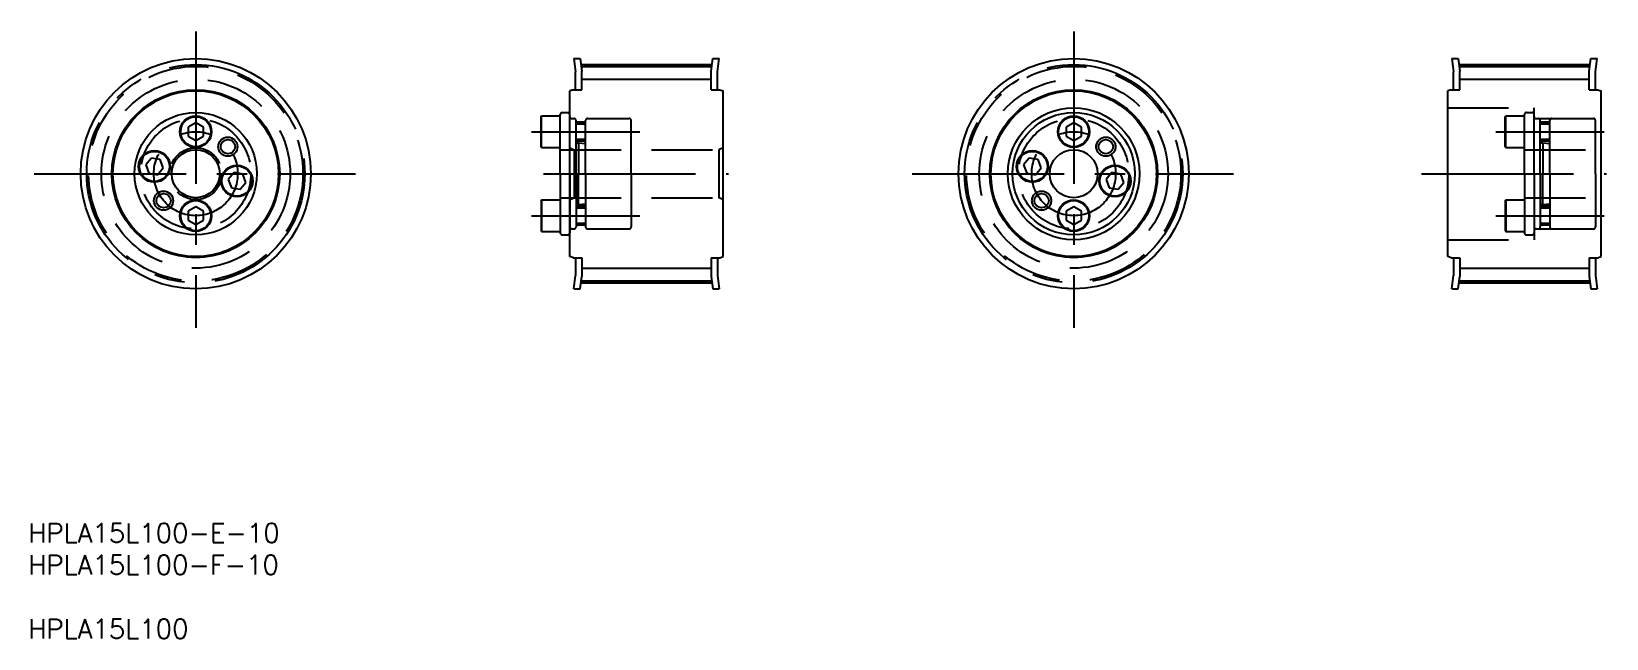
# Model space of a CAD drawing. Extents: x 16 to 344, y 5 to 132.
import ezdxf

# ---------------------------------------------------------------- set-up
doc = ezdxf.new("R2010")
doc.units = 0
doc.linetypes.add('CENTER', pattern=[50.8, 31.75, -6.35, 6.35, -6.35])
doc.linetypes.add('DASHED', pattern=[19.05, 12.7, -6.35])
doc.layers.get('0').update_dxf_attribs({"linetype": 'CONTINUOUS'})
doc.layers.add('CENTER', color=1, linetype='CENTER')
doc.styles.add('MISUMI', font='txt.shx')

# ---------------------------------------------------------------- blocks, each defined once
blk = doc.blocks.new('*U4')
at = {"color": 7, "linetype": 'CONTINUOUS', "style": 'MISUMI'}
for s, p in [('HPLA15L100-E-10', (15.05, 25.31)), ('HPLA15L100-F-10', (15.05, 18.65)), ('HPLA15L100', (15.05, 5.31))]:
    blk.add_text(s, height=4, dxfattribs=at).set_placement(p)

msp = doc.modelspace()

# ---------------------------------------------------------------- linework, layer by layer
at = {"color": 7, "linetype": 'CONTINUOUS'}
for p, q in [((128.82, 126.19), (129.21, 123.41)), ((128.82, 126.19), (130.14, 126.19)), ((130.14, 126.19), (130.49, 123.58)), ((157.49, 123.58), (157.85, 126.19)), ((157.85, 126.19), (159.17, 126.19)), ((158.77, 123.41), (159.17, 126.19)), ((311.91, 126.19), (312.3, 123.41)), ((311.91, 126.19), (313.23, 126.19)), ((313.23, 126.19), (313.58, 123.58)), ((340.58, 123.58), (340.93, 126.19)), ((340.93, 126.19), (342.26, 126.19)), ((341.86, 123.41), (342.26, 126.19)), ((129.21, 119.69), (129.21, 123.41)), ((130.36, 124.55), (157.62, 124.55)), ((130.49, 119.69), (130.49, 123.58)), ((157.49, 119.69), (157.49, 123.58)), ((158.77, 119.69), (158.77, 123.41)), ((312.3, 119.69), (312.3, 123.41)), ((313.45, 124.55), (340.71, 124.55)), ((313.58, 119.69), (313.58, 123.58)), ((340.58, 119.69), (340.58, 123.58)), ((341.86, 119.69), (341.86, 123.41)), ((128.73, 119.69), (127.99, 119.45)), ((127.99, 84.93), (127.99, 119.45)), ((128.73, 119.69), (130.49, 119.69)), ((157.49, 119.69), (159.25, 119.69)), ((159.25, 119.69), (159.99, 119.45)), ((159.99, 84.93), (159.99, 119.45)), ((311.82, 119.69), (311.08, 119.45)), ((311.08, 84.93), (311.08, 119.45)), ((311.82, 119.69), (313.58, 119.69)), ((340.58, 119.69), (342.34, 119.69)), ((342.34, 119.69), (343.08, 119.45)), ((343.08, 84.93), (343.08, 119.45)), ((49.99, 112.79), (48.39, 111.86)), ((48.39, 111.86), (48.39, 110.02)), ((51.59, 111.86), (49.99, 112.79)), ((51.59, 110.02), (51.59, 111.86)), ((121.99, 114.08), (122.09, 114.24)), ((121.99, 107.8), (121.99, 114.08)), ((122.09, 107.64), (122.09, 114.24)), ((122.09, 114.24), (125.99, 114.24)), ((125.99, 102.19), (125.99, 114.54)), ((125.99, 107.64), (125.99, 114.24)), ((125.99, 108.94), (125.99, 112.94)), ((126.39, 114.94), (127.59, 114.94)), ((127.99, 102.19), (127.99, 114.54)), ((233.07, 112.79), (231.47, 111.86)), ((231.47, 111.86), (231.47, 110.02)), ((234.67, 111.86), (233.07, 112.79)), ((234.67, 110.02), (234.67, 111.86)), ((48.39, 110.02), (49.99, 109.09)), ((49.99, 109.09), (51.59, 110.02)), ((231.47, 110.02), (233.07, 109.09)), ((233.07, 109.09), (234.67, 110.02)), ((40.74, 105.45), (39.55, 104.03)), ((42.56, 105.13), (40.74, 105.45)), ((43.19, 103.39), (42.56, 105.13)), ((121.99, 107.8), (122.09, 107.64)), ((122.09, 107.64), (125.99, 107.64)), ((125.99, 108.37), (125.99, 108.37)), ((125.99, 105.28), (125.99, 105.28)), ((223.82, 105.45), (222.64, 104.03)), ((225.64, 105.13), (223.82, 105.45)), ((226.28, 103.39), (225.64, 105.13)), ((39.55, 104.03), (40.18, 102.3)), ((40.18, 102.3), (42, 101.97)), ((42, 101.97), (43.19, 103.39)), ((57.97, 102.41), (56.78, 100.99)), ((59.79, 102.09), (57.97, 102.41)), ((60.42, 100.35), (59.79, 102.09)), ((125.99, 102.19), (125.99, 89.84)), ((127.99, 102.19), (127.99, 89.84)), ((222.64, 104.03), (223.27, 102.3)), ((223.27, 102.3), (225.09, 101.97)), ((225.09, 101.97), (226.28, 103.39)), ((241.06, 102.41), (239.87, 100.99)), ((242.88, 102.09), (241.06, 102.41)), ((243.51, 100.35), (242.88, 102.09)), ((56.78, 100.99), (57.41, 99.26)), ((57.41, 99.26), (59.23, 98.94)), ((59.23, 98.94), (60.42, 100.35)), ((239.87, 100.99), (240.5, 99.26)), ((240.5, 99.26), (242.32, 98.94)), ((242.32, 98.94), (243.51, 100.35)), ((49.99, 95.29), (48.39, 94.36)), ((51.59, 94.36), (49.99, 95.29)), ((121.99, 96.58), (122.09, 96.74)), ((121.99, 96.58), (121.99, 90.3)), ((122.09, 96.74), (125.99, 96.74)), ((122.09, 96.74), (122.09, 90.14)), ((125.99, 96.74), (125.99, 90.14)), ((125.99, 95.44), (125.99, 91.44)), ((233.07, 95.29), (231.47, 94.36)), ((234.67, 94.36), (233.07, 95.29)), ((48.39, 94.36), (48.39, 92.52)), ((48.39, 92.52), (49.99, 91.59)), ((49.99, 91.59), (51.59, 92.52)), ((51.59, 92.52), (51.59, 94.36)), ((231.47, 94.36), (231.47, 92.52)), ((231.47, 92.52), (233.07, 91.59)), ((233.07, 91.59), (234.67, 92.52)), ((234.67, 92.52), (234.67, 94.36)), ((121.99, 90.3), (122.09, 90.14)), ((122.09, 90.14), (125.99, 90.14)), ((126.39, 89.44), (127.59, 89.44)), ((128.73, 84.69), (127.99, 84.93)), ((128.73, 84.69), (130.49, 84.69)), ((129.21, 84.69), (129.21, 80.97)), ((130.49, 84.69), (130.49, 80.8)), ((157.49, 84.69), (159.25, 84.69)), ((157.49, 84.69), (157.49, 80.8)), ((158.77, 84.69), (158.77, 80.97)), ((159.25, 84.69), (159.99, 84.93)), ((311.82, 84.69), (311.08, 84.93)), ((311.82, 84.69), (313.58, 84.69)), ((312.3, 84.69), (312.3, 80.97)), ((313.58, 84.69), (313.58, 80.8)), ((340.58, 84.69), (342.34, 84.69)), ((340.58, 84.69), (340.58, 80.8)), ((341.86, 84.69), (341.86, 80.97)), ((342.34, 84.69), (343.08, 84.93)), ((128.82, 78.19), (129.21, 80.97)), ((130.14, 78.19), (130.49, 80.8)), ((130.36, 79.83), (157.62, 79.83)), ((157.49, 80.8), (157.85, 78.19)), ((158.77, 80.97), (159.17, 78.19)), ((311.91, 78.19), (312.3, 80.97)), ((313.23, 78.19), (313.58, 80.8)), ((313.45, 79.83), (340.71, 79.83)), ((340.58, 80.8), (340.93, 78.19)), ((341.86, 80.97), (342.26, 78.19)), ((128.82, 78.19), (130.14, 78.19)), ((157.85, 78.19), (159.17, 78.19)), ((311.91, 78.19), (313.23, 78.19)), ((340.93, 78.19), (342.26, 78.19))]:
    msp.add_line(p, q, dxfattribs=at)
at = {"color": 3, "linetype": 'CONTINUOUS'}
for p, q in [((130.49, 121.88), (157.49, 121.88)), ((313.58, 121.88), (340.58, 121.88)), ((130.49, 82.51), (157.49, 82.51)), ((313.58, 82.51), (340.58, 82.51))]:
    msp.add_line(p, q, dxfattribs=at)
at = {"color": 3, "linetype": 'DASHED'}
for p, q in [((311.08, 115.94), (329.08, 115.94)), ((329.08, 113.69), (329.08, 115.94)), ((128.4, 113.69), (128.89, 113.69)), ((129.29, 102.19), (129.29, 113.29)), ((131.29, 112.94), (129.29, 112.94)), ((131.29, 112.54), (129.29, 112.54)), ((131.29, 102.19), (131.29, 113.29)), ((131.69, 113.69), (140.39, 113.69)), ((140.79, 102.19), (140.79, 113.29)), ((323.08, 114.08), (323.18, 114.24)), ((323.08, 107.8), (323.08, 114.08)), ((323.18, 107.64), (323.18, 114.24)), ((323.18, 114.24), (327.08, 114.24)), ((327.08, 102.19), (327.08, 114.54)), ((327.08, 107.64), (327.08, 114.24)), ((327.08, 108.94), (327.08, 112.94)), ((327.48, 114.94), (328.68, 114.94)), ((329.08, 102.19), (329.08, 114.54)), ((329.08, 113.69), (343.08, 113.69)), ((329.49, 113.69), (329.98, 113.69)), ((330.38, 102.19), (330.38, 113.29)), ((332.38, 112.94), (330.38, 112.94)), ((332.38, 112.54), (330.38, 112.54)), ((332.38, 102.19), (332.38, 113.29)), ((332.78, 113.69), (341.48, 113.69)), ((341.88, 102.19), (341.88, 113.29)), ((131.29, 109.34), (129.29, 109.34)), ((131.29, 108.94), (129.29, 108.94)), ((129.29, 108.64), (129.79, 108.64)), ((129.79, 108.64), (129.79, 102.19)), ((129.79, 108.64), (131.29, 108.49)), ((332.38, 109.34), (330.38, 109.34)), ((332.38, 108.94), (330.38, 108.94)), ((330.38, 108.64), (330.88, 108.64)), ((330.88, 108.64), (330.88, 102.19)), ((330.88, 108.64), (332.38, 108.49)), ((125.99, 107.19), (159.09, 107.19)), ((127.99, 107.59), (128.89, 107.19)), ((128.89, 107.19), (128.89, 97.19)), ((159.99, 107.59), (159.09, 107.19)), ((159.09, 107.19), (159.09, 97.19)), ((323.08, 107.8), (323.18, 107.64)), ((323.18, 107.64), (327.08, 107.64)), ((327.08, 108.37), (327.08, 108.37)), ((327.08, 107.19), (341.88, 107.19)), ((327.08, 105.28), (327.08, 105.28)), ((129.29, 102.19), (129.29, 91.09)), ((129.79, 95.74), (129.79, 102.19)), ((131.29, 102.19), (131.29, 91.09)), ((140.79, 102.19), (140.79, 91.09)), ((327.08, 102.19), (327.08, 89.84)), ((329.08, 102.19), (329.08, 89.84)), ((330.38, 102.19), (330.38, 91.09)), ((330.88, 95.74), (330.88, 102.19)), ((332.38, 102.19), (332.38, 91.09)), ((341.88, 102.19), (341.88, 91.09)), ((125.99, 97.19), (159.09, 97.19)), ((127.99, 96.79), (128.89, 97.19)), ((129.29, 95.74), (129.79, 95.74)), ((131.29, 95.44), (129.29, 95.44)), ((129.79, 95.74), (131.29, 95.89)), ((159.99, 96.79), (159.09, 97.19)), ((323.08, 96.58), (323.18, 96.74)), ((323.08, 96.58), (323.08, 90.3)), ((323.18, 96.74), (327.08, 96.74)), ((323.18, 96.74), (323.18, 90.14)), ((327.08, 97.19), (341.88, 97.19)), ((327.08, 96.74), (327.08, 90.14)), ((327.08, 95.44), (327.08, 91.44)), ((330.38, 95.74), (330.88, 95.74)), ((332.38, 95.44), (330.38, 95.44)), ((330.88, 95.74), (332.38, 95.89)), ((131.29, 95.04), (129.29, 95.04)), ((332.38, 95.04), (330.38, 95.04)), ((128.4, 90.69), (128.89, 90.69)), ((131.29, 91.84), (129.29, 91.84)), ((131.29, 91.44), (129.29, 91.44)), ((131.69, 90.69), (140.39, 90.69)), ((323.08, 90.3), (323.18, 90.14)), ((323.18, 90.14), (327.08, 90.14)), ((327.48, 89.44), (328.68, 89.44)), ((329.08, 90.69), (329.08, 88.44)), ((329.08, 90.69), (343.08, 90.69)), ((329.49, 90.69), (329.98, 90.69)), ((332.38, 91.84), (330.38, 91.84)), ((332.38, 91.44), (330.38, 91.44)), ((332.78, 90.69), (341.48, 90.69)), ((311.08, 88.44), (329.08, 88.44))]:
    msp.add_line(p, q, dxfattribs=at)
at = {"color": 7, "linetype": 'CONTINUOUS'}
for centre, radius in [((49.99, 102.19), 24), ((233.07, 102.19), 24), ((49.99, 102.19), 17.5), ((49.99, 102.19), 17.26), ((233.07, 102.19), 17.5), ((233.07, 102.19), 17.26), ((233.07, 102.19), 13.75), ((49.99, 102.19), 12.75), ((49.99, 110.94), 3.3), ((49.99, 110.94), 3.14), ((233.07, 102.19), 12.75), ((233.07, 110.94), 3.3), ((233.07, 110.94), 3.14), ((56.69, 107.82), 1.5), ((239.78, 107.82), 1.5), ((49.99, 102.19), 5), ((224.46, 103.71), 3.3), ((224.46, 103.71), 3.14), ((233.07, 102.19), 5), ((58.6, 100.67), 3.3), ((58.6, 100.67), 3.14), ((241.69, 100.67), 3.3), ((241.69, 100.67), 3.14), ((43.28, 96.57), 1.5), ((49.99, 93.44), 3.3), ((49.99, 93.44), 3.14), ((226.37, 96.57), 1.5), ((233.07, 93.44), 3.3), ((233.07, 93.44), 3.14)]:
    msp.add_circle(centre, radius, dxfattribs=at)
at = {"color": 3, "linetype": 'DASHED'}
for centre, radius in [((49.99, 102.19), 22.36), ((49.99, 102.19), 19.68), ((233.07, 102.19), 22.36), ((233.07, 102.19), 19.68), ((49.99, 102.19), 11.5), ((233.07, 102.19), 11.5), ((239.78, 107.82), 2), ((49.99, 102.19), 5.4), ((226.37, 96.57), 2)]:
    msp.add_circle(centre, radius, dxfattribs=at)
at = {"color": 3}
for centre in [(56.69, 107.82), (43.28, 96.57)]:
    msp.add_circle(centre, 2, dxfattribs=at)
at = {"color": 7}
for radius in [3.3, 3.14]:
    msp.add_circle((41.37, 103.71), radius, dxfattribs=at)
at = {"color": 7, "linetype": 'CONTINUOUS'}
for centre, start, end in [((126.39, 114.54), 90, 180), ((127.59, 114.54), 0, 90), ((126.39, 89.84), 180, 270), ((127.59, 89.84), 270, 0)]:
    msp.add_arc(centre, 0.4, start, end, dxfattribs=at)
at = {"color": 3, "linetype": 'DASHED'}
for centre, radius, start, end in [((128.4, 114.1), 0.41, 180, 270), ((128.89, 113.29), 0.4, 0, 90), ((131.69, 113.29), 0.4, 90, 180), ((140.39, 113.29), 0.4, 0, 90), ((327.48, 114.54), 0.4, 90, 180), ((328.68, 114.54), 0.4, 0, 90), ((329.49, 114.1), 0.41, 180, 270), ((329.98, 113.29), 0.4, 0, 90), ((332.78, 113.29), 0.4, 90, 180), ((341.48, 113.29), 0.4, 0, 90), ((128.4, 90.28), 0.41, 90, 180), ((128.89, 91.09), 0.4, 270, 0), ((131.69, 91.09), 0.4, 180, 270), ((140.39, 91.09), 0.4, 270, 0), ((327.48, 89.84), 0.4, 180, 270), ((328.68, 89.84), 0.4, 270, 0), ((329.49, 90.28), 0.41, 90, 180), ((329.98, 91.09), 0.4, 270, 0), ((332.78, 91.09), 0.4, 180, 270), ((341.48, 91.09), 0.4, 270, 0)]:
    msp.add_arc(centre, radius, start, end, dxfattribs=at)
at = {"layer": 'CENTER', "color": 1, "linetype": 'CENTER'}
for p, q in [((49.99, 131.83), (49.99, 70.1)), ((233.07, 131.83), (233.07, 70.1)), ((130.31, 124.93), (157.68, 124.93)), ((313.4, 124.93), (340.76, 124.93)), ((119.99, 110.94), (142.59, 110.94)), ((321.08, 110.94), (343.68, 110.94)), ((16.27, 102.19), (83.32, 102.19)), ((122.48, 102.19), (161.09, 102.19)), ((199.36, 102.19), (266.4, 102.19)), ((305.57, 102.19), (344.18, 102.19)), ((119.99, 93.44), (142.59, 93.44)), ((321.08, 93.44), (343.68, 93.44)), ((130.31, 79.45), (157.68, 79.45)), ((313.4, 79.45), (340.76, 79.45))]:
    msp.add_line(p, q, dxfattribs=at)
for centre, radius in [((49.99, 102.19), 22.74), ((233.07, 102.19), 22.74), ((49.99, 102.19), 8.75), ((233.07, 102.19), 8.75)]:
    msp.add_circle(centre, radius, dxfattribs=at)

# ---------------------------------------------------------------- block references
at = {"color": 7, "linetype": 'CONTINUOUS'}
msp.add_blockref('*U4', (0, 0), dxfattribs=at)

doc.saveas('drawing.dxf')
